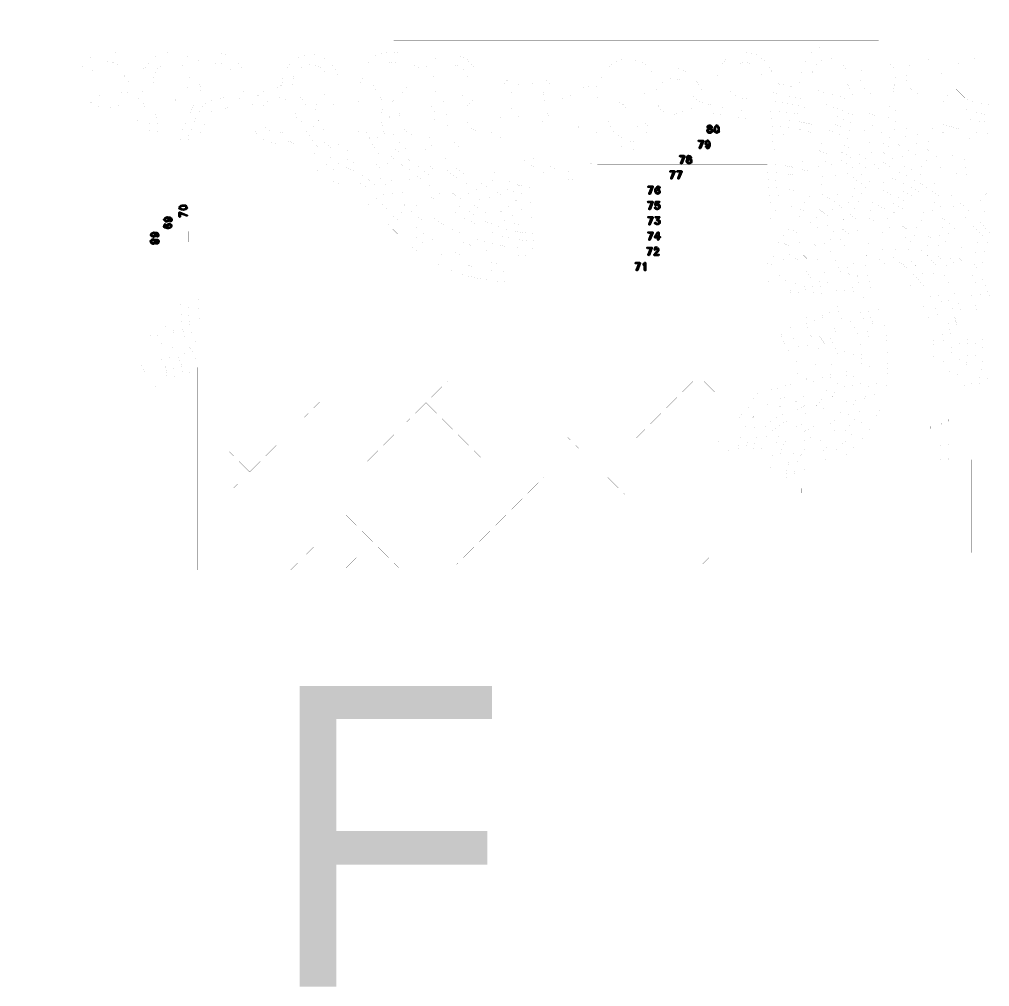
# Model space of a CAD drawing. Extents: x 726 to 4465, y 139 to 737.
# Drawn here: x 4231.6 to 4328.3, y 437.9 to 534.4 of the extents above; entities that cross this region are included whole.
import ezdxf

# ---------------------------------------------------------------- set-up
doc = ezdxf.new("R2010")
doc.units = 0
doc.layers.add('f_area', color=221, linetype='Continuous')
doc.layers.add('g_area', color=1, linetype='Continuous')
doc.layers.add('尺寸線', color=3, linetype='Continuous', lineweight=5)
doc.styles.get("Standard").update_dxf_attribs({"font": 'txt.shx'})

# ---------------------------------------------------------------- blocks, each defined once
blk = doc.blocks.new('PAD_R1')
at = {"layer": 'g_area', "const_width": 0.5}
blk.add_lwpolyline([(0.25, 0, 1), (-0.25, 0, 1)], format="xyb", close=True, dxfattribs=at)

msp = doc.modelspace()

# ---------------------------------------------------------------- linework, layer by layer
at = {"layer": 'f_area'}
for p, q in [((4299.662, 522.194), (4299.336, 522.194)), ((4297.787, 520.67), (4297.462, 520.67)), ((4296.818, 519.146), (4296.493, 519.146)), ((4297.518, 519.146), (4297.193, 519.146)), ((4294.635, 517.622), (4294.309, 517.622)), ((4294.629, 516.098), (4294.303, 516.098)), ((4294.624, 514.574), (4294.298, 514.574)), ((4294.98, 513.971), (4294.952, 514.037)), ((4294.624, 513.05), (4294.298, 513.05)), ((4295.234, 512.922), (4295.087, 512.683)), ((4294.54, 511.526), (4294.214, 511.526)), ((4293.369, 510.002), (4293.043, 510.002))]:
    msp.add_line(p, q, dxfattribs=at)
at = {"layer": 'f_area', "const_width": 0.001}
for points in [[(4231.58, 479.452), (4231.58, 534.361), (4328.325, 534.361), (4328.325, 479.452)], [(4252.136, 498.017), (4252.942, 497.21), (4254.002, 498.271), (4253.957, 498.316), (4252.136, 498.316)], [(4255.08, 498.271), (4256.14, 497.21), (4257.199, 498.269), (4257.152, 498.316), (4255.126, 498.316)], [(4258.276, 498.269), (4259.335, 497.21), (4260.395, 498.271), (4260.35, 498.316), (4258.323, 498.316)], [(4261.473, 498.271), (4262.533, 497.21), (4263.593, 498.271), (4263.548, 498.316), (4261.519, 498.316)], [(4264.671, 498.271), (4265.731, 497.21), (4266.79, 498.269), (4266.743, 498.316), (4264.717, 498.316)], [(4267.868, 498.269), (4268.926, 497.21), (4269.986, 498.271), (4269.941, 498.316), (4267.915, 498.316)], [(4271.064, 498.271), (4272.124, 497.21), (4273.184, 498.271), (4273.139, 498.316), (4271.11, 498.316)], [(4274.262, 498.271), (4275.321, 497.212), (4276.38, 498.271), (4276.334, 498.316), (4274.308, 498.316)], [(4277.457, 498.271), (4278.517, 497.21), (4279.578, 498.271), (4279.532, 498.316), (4277.503, 498.316)], [(4280.655, 498.271), (4281.715, 497.21), (4282.775, 498.271), (4282.73, 498.316), (4280.701, 498.316)], [(4283.853, 498.271), (4284.912, 497.212), (4285.971, 498.271), (4285.925, 498.316), (4283.899, 498.316)], [(4287.048, 498.271), (4288.108, 497.21), (4289.169, 498.271), (4289.123, 498.316), (4287.094, 498.316)], [(4290.246, 498.271), (4291.306, 497.21), (4292.366, 498.271), (4292.321, 498.316), (4290.292, 498.316)], [(4293.444, 498.271), (4294.503, 497.212), (4295.562, 498.271), (4295.516, 498.316), (4293.49, 498.316)], [(4296.639, 498.271), (4297.699, 497.21), (4298.76, 498.271), (4298.714, 498.316), (4296.685, 498.316)], [(4299.837, 498.271), (4300.897, 497.21), (4301.789, 498.102), (4301.575, 498.316), (4299.883, 498.316)], [(4253.481, 496.672), (4254.541, 495.612), (4255.601, 496.672), (4254.541, 497.732)], [(4256.679, 496.672), (4257.738, 495.613), (4258.797, 496.672), (4257.738, 497.73)], [(4259.874, 496.672), (4260.934, 495.612), (4261.994, 496.672), (4260.934, 497.732)], [(4263.072, 496.672), (4264.132, 495.612), (4265.192, 496.672), (4264.132, 497.732)], [(4266.27, 496.672), (4267.329, 495.613), (4268.388, 496.672), (4267.329, 497.73)], [(4269.465, 496.672), (4270.525, 495.612), (4271.585, 496.672), (4270.525, 497.732)], [(4272.663, 496.672), (4273.722, 495.613), (4274.782, 496.673), (4273.723, 497.732)], [(4275.86, 496.673), (4276.92, 495.613), (4277.979, 496.672), (4276.918, 497.732)], [(4279.056, 496.672), (4280.116, 495.612), (4281.176, 496.672), (4280.116, 497.732)], [(4282.254, 496.672), (4283.313, 495.613), (4284.373, 496.673), (4283.314, 497.732)], [(4285.451, 496.673), (4286.511, 495.613), (4287.57, 496.672), (4286.51, 497.732)], [(4288.647, 496.672), (4289.707, 495.612), (4290.768, 496.672), (4289.707, 497.732)], [(4291.845, 496.672), (4292.904, 495.613), (4293.964, 496.673), (4292.905, 497.732)], [(4295.042, 496.673), (4296.102, 495.613), (4297.161, 496.672), (4296.101, 497.732)], [(4298.238, 496.672), (4299.298, 495.612), (4300.359, 496.672), (4299.298, 497.732)], [(4301.436, 496.672), (4302.495, 495.613), (4303.387, 496.504), (4302.328, 497.563)], [(4252.136, 494.822), (4252.943, 494.014), (4254.002, 495.073), (4252.942, 496.133), (4252.136, 495.326)], [(4255.08, 495.073), (4256.139, 494.014), (4257.199, 495.074), (4256.14, 496.133)], [(4258.276, 495.074), (4259.337, 494.014), (4260.395, 495.073), (4259.335, 496.133)], [(4261.473, 495.073), (4262.533, 494.013), (4263.593, 495.073), (4262.533, 496.133)], [(4264.671, 495.073), (4265.73, 494.014), (4266.79, 495.074), (4265.731, 496.133)], [(4267.867, 495.074), (4268.928, 494.014), (4269.986, 495.073), (4268.926, 496.133)], [(4271.064, 495.073), (4272.123, 494.014), (4273.183, 495.074), (4272.124, 496.133)], [(4274.261, 495.074), (4275.321, 494.014), (4276.381, 495.074), (4275.321, 496.134)], [(4277.459, 495.074), (4278.519, 494.014), (4279.578, 495.073), (4278.517, 496.133)], [(4280.655, 495.073), (4281.714, 494.014), (4282.774, 495.074), (4281.715, 496.133)], [(4283.852, 495.074), (4284.912, 494.014), (4285.972, 495.074), (4284.912, 496.134)], [(4287.05, 495.074), (4288.11, 494.014), (4289.169, 495.073), (4288.108, 496.133)], [(4290.246, 495.073), (4291.305, 494.014), (4292.365, 495.074), (4291.306, 496.133)], [(4293.443, 495.074), (4294.503, 494.014), (4295.563, 495.074), (4294.503, 496.134)], [(4296.641, 495.074), (4297.701, 494.014), (4298.76, 495.073), (4297.699, 496.133)], [(4299.837, 495.073), (4300.896, 494.014), (4301.956, 495.074), (4300.897, 496.133)], [(4253.482, 493.475), (4254.541, 492.416), (4255.6, 493.475), (4254.541, 494.534)], [(4256.678, 493.475), (4257.738, 492.415), (4258.798, 493.475), (4257.738, 494.535)], [(4259.875, 493.475), (4260.936, 492.415), (4261.994, 493.474), (4260.934, 494.534)], [(4263.072, 493.474), (4264.131, 492.415), (4265.191, 493.475), (4264.132, 494.534)], [(4266.269, 493.475), (4267.329, 492.415), (4268.389, 493.475), (4267.329, 494.535)], [(4269.466, 493.475), (4270.525, 492.416), (4271.584, 493.475), (4270.525, 494.534)], [(4272.662, 493.475), (4273.722, 492.415), (4274.782, 493.475), (4273.722, 494.535)], [(4275.86, 493.475), (4276.92, 492.415), (4277.98, 493.475), (4276.92, 494.535)], [(4279.057, 493.475), (4280.116, 492.416), (4281.175, 493.475), (4280.116, 494.534)], [(4282.253, 493.475), (4283.313, 492.415), (4284.373, 493.475), (4283.313, 494.535)], [(4285.451, 493.475), (4286.511, 492.415), (4287.571, 493.475), (4286.511, 494.535)], [(4288.649, 493.475), (4289.707, 492.416), (4290.766, 493.475), (4289.707, 494.534)], [(4291.844, 493.475), (4292.904, 492.415), (4293.964, 493.475), (4292.904, 494.535)], [(4295.042, 493.475), (4296.102, 492.415), (4297.162, 493.475), (4296.102, 494.535)], [(4298.24, 493.475), (4299.298, 492.416), (4300.357, 493.475), (4299.298, 494.534)], [(4252.136, 491.624), (4252.942, 490.817), (4254.002, 491.877), (4252.943, 492.936), (4252.136, 492.129)], [(4255.08, 491.877), (4256.14, 490.817), (4257.199, 491.876), (4256.139, 492.936)], [(4258.276, 491.876), (4259.337, 490.816), (4260.397, 491.876), (4259.337, 492.936)], [(4261.474, 491.876), (4262.533, 490.817), (4263.592, 491.876), (4262.533, 492.935)], [(4264.67, 491.876), (4265.73, 490.816), (4266.79, 491.876), (4265.73, 492.936)], [(4267.868, 491.876), (4268.926, 490.817), (4269.987, 491.877), (4268.928, 492.936)], [(4271.064, 491.877), (4272.124, 490.817), (4273.183, 491.876), (4272.123, 492.936)], [(4274.261, 491.876), (4275.321, 490.816), (4276.381, 491.876), (4275.321, 492.936)], [(4277.459, 491.876), (4278.517, 490.817), (4279.578, 491.877), (4278.519, 492.936)], [(4280.655, 491.877), (4281.715, 490.817), (4282.774, 491.876), (4281.714, 492.936)], [(4283.852, 491.876), (4284.912, 490.816), (4285.972, 491.876), (4284.912, 492.936)], [(4287.05, 491.876), (4288.108, 490.817), (4289.169, 491.877), (4288.11, 492.936)], [(4290.246, 491.877), (4291.306, 490.817), (4292.365, 491.876), (4291.305, 492.936)], [(4293.443, 491.876), (4294.503, 490.816), (4295.563, 491.876), (4294.503, 492.936)], [(4296.641, 491.876), (4297.699, 490.817), (4298.76, 491.877), (4297.701, 492.936)], [(4253.481, 490.278), (4254.541, 489.218), (4255.601, 490.278), (4254.541, 491.339)], [(4256.679, 490.278), (4257.739, 489.218), (4258.798, 490.277), (4257.738, 491.337)], [(4259.875, 490.277), (4260.934, 489.218), (4261.994, 490.278), (4260.936, 491.337)], [(4263.072, 490.278), (4264.132, 489.218), (4265.191, 490.277), (4264.131, 491.337)], [(4266.269, 490.277), (4267.327, 489.218), (4268.388, 490.278), (4267.329, 491.337)], [(4269.465, 490.278), (4270.525, 489.218), (4271.585, 490.278), (4270.525, 491.339)], [(4272.663, 490.278), (4273.723, 489.218), (4274.782, 490.277), (4273.722, 491.337)], [(4275.86, 490.277), (4276.918, 489.218), (4277.979, 490.278), (4276.92, 491.337)], [(4279.056, 490.278), (4280.116, 489.218), (4281.176, 490.278), (4280.116, 491.339)], [(4282.254, 490.278), (4283.314, 489.218), (4284.373, 490.277), (4283.313, 491.337)], [(4285.451, 490.277), (4286.51, 489.218), (4287.57, 490.278), (4286.511, 491.337)], [(4288.647, 490.278), (4289.707, 489.218), (4290.767, 490.278), (4289.707, 491.339)], [(4291.845, 490.278), (4292.905, 489.218), (4293.964, 490.277), (4292.904, 491.337)], [(4295.042, 490.277), (4296.101, 489.218), (4297.161, 490.278), (4296.102, 491.337)], [(4298.238, 490.278), (4299.298, 489.218), (4300.359, 490.278), (4299.298, 491.339)], [(4252.136, 488.426), (4252.942, 487.619), (4254.002, 488.68), (4252.942, 489.74), (4252.136, 488.933)], [(4255.08, 488.68), (4256.14, 487.619), (4257.2, 488.68), (4256.14, 489.74)], [(4258.278, 488.68), (4259.337, 487.621), (4260.395, 488.68), (4259.337, 489.738)], [(4261.473, 488.68), (4262.533, 487.619), (4263.593, 488.68), (4262.533, 489.74)], [(4264.671, 488.68), (4265.73, 487.621), (4266.789, 488.68), (4265.73, 489.738)], [(4267.866, 488.68), (4268.926, 487.619), (4269.987, 488.68), (4268.926, 489.74)], [(4271.064, 488.68), (4272.124, 487.619), (4273.184, 488.68), (4272.124, 489.74)], [(4274.262, 488.68), (4275.321, 487.621), (4276.38, 488.68), (4275.321, 489.738)], [(4277.457, 488.68), (4278.517, 487.619), (4279.578, 488.68), (4278.517, 489.74)], [(4280.655, 488.68), (4281.715, 487.619), (4282.775, 488.68), (4281.715, 489.74)], [(4283.853, 488.68), (4284.912, 487.621), (4285.971, 488.68), (4284.912, 489.738)], [(4287.048, 488.68), (4288.108, 487.619), (4289.169, 488.68), (4288.108, 489.74)], [(4290.246, 488.68), (4291.306, 487.619), (4292.366, 488.68), (4291.306, 489.74)], [(4293.444, 488.68), (4294.503, 487.621), (4295.562, 488.68), (4294.503, 489.738)], [(4296.639, 488.68), (4297.699, 487.619), (4298.76, 488.68), (4297.699, 489.74)], [(4299.837, 488.68), (4300.897, 487.619), (4301.234, 487.956), (4301.234, 489.403), (4300.897, 489.74)], [(4253.481, 487.081), (4254.541, 486.02), (4255.601, 487.081), (4254.541, 488.141)], [(4256.679, 487.081), (4257.738, 486.022), (4258.798, 487.082), (4257.739, 488.141)], [(4259.875, 487.082), (4260.936, 486.022), (4261.994, 487.081), (4260.934, 488.141)], [(4263.072, 487.081), (4264.131, 486.022), (4265.191, 487.082), (4264.132, 488.141)], [(4266.269, 487.082), (4267.329, 486.022), (4268.388, 487.081), (4267.327, 488.141)], [(4269.465, 487.081), (4270.525, 486.02), (4271.585, 487.081), (4270.525, 488.141)], [(4272.663, 487.081), (4273.722, 486.022), (4274.782, 487.082), (4273.723, 488.141)], [(4275.86, 487.082), (4276.92, 486.022), (4277.979, 487.081), (4276.918, 488.141)], [(4279.056, 487.081), (4280.116, 486.02), (4281.176, 487.081), (4280.116, 488.141)], [(4282.254, 487.081), (4283.313, 486.022), (4284.373, 487.082), (4283.314, 488.141)], [(4285.451, 487.082), (4286.511, 486.022), (4287.57, 487.081), (4286.51, 488.141)], [(4288.647, 487.081), (4289.707, 486.02), (4290.768, 487.081), (4289.707, 488.141)], [(4291.845, 487.081), (4292.904, 486.022), (4293.964, 487.082), (4292.905, 488.141)], [(4295.042, 487.082), (4296.102, 486.022), (4297.161, 487.081), (4296.101, 488.141)], [(4298.238, 487.081), (4299.298, 486.02), (4300.359, 487.081), (4299.298, 488.141)], [(4252.136, 485.231), (4252.943, 484.423), (4254.002, 485.482), (4252.942, 486.542), (4252.136, 485.735)], [(4255.08, 485.482), (4256.139, 484.423), (4257.199, 485.483), (4256.14, 486.542)], [(4258.276, 485.483), (4259.337, 484.423), (4260.397, 485.483), (4259.337, 486.543)], [(4261.474, 485.483), (4262.533, 484.424), (4263.592, 485.483), (4262.533, 486.542)], [(4264.67, 485.483), (4265.73, 484.423), (4266.79, 485.483), (4265.73, 486.543)], [(4267.868, 485.483), (4268.928, 484.423), (4269.986, 485.482), (4268.926, 486.542)], [(4271.064, 485.482), (4272.123, 484.423), (4273.183, 485.483), (4272.124, 486.542)], [(4274.261, 485.483), (4275.321, 484.423), (4276.381, 485.483), (4275.321, 486.543)], [(4277.459, 485.483), (4278.519, 484.423), (4279.578, 485.482), (4278.517, 486.542)], [(4280.655, 485.482), (4281.714, 484.423), (4282.774, 485.483), (4281.715, 486.542)], [(4283.852, 485.483), (4284.912, 484.423), (4285.972, 485.483), (4284.912, 486.543)], [(4287.05, 485.483), (4288.11, 484.423), (4289.169, 485.482), (4288.108, 486.542)], [(4290.246, 485.482), (4291.305, 484.423), (4292.365, 485.483), (4291.306, 486.542)], [(4293.443, 485.483), (4294.503, 484.423), (4295.563, 485.483), (4294.503, 486.543)], [(4296.641, 485.483), (4297.701, 484.423), (4298.76, 485.482), (4297.699, 486.542)], [(4299.837, 485.482), (4300.896, 484.423), (4301.234, 484.761), (4301.234, 486.205), (4300.897, 486.542)], [(4253.482, 483.884), (4254.541, 482.825), (4255.6, 483.884), (4254.541, 484.943)], [(4256.678, 483.884), (4257.738, 482.824), (4258.798, 483.884), (4257.738, 484.944)], [(4259.875, 483.884), (4260.934, 482.825), (4261.994, 483.885), (4260.936, 484.944)], [(4263.072, 483.885), (4264.132, 482.825), (4265.191, 483.884), (4264.131, 484.944)], [(4266.269, 483.884), (4267.329, 482.824), (4268.389, 483.884), (4267.329, 484.944)], [(4269.466, 483.884), (4270.525, 482.825), (4271.584, 483.884), (4270.525, 484.943)], [(4272.662, 483.884), (4273.722, 482.824), (4274.782, 483.884), (4273.722, 484.944)], [(4275.86, 483.884), (4276.92, 482.824), (4277.98, 483.884), (4276.92, 484.944)], [(4279.057, 483.884), (4280.116, 482.825), (4281.175, 483.884), (4280.116, 484.943)], [(4282.253, 483.884), (4283.313, 482.824), (4284.373, 483.884), (4283.313, 484.944)], [(4285.451, 483.884), (4286.511, 482.824), (4287.571, 483.884), (4286.511, 484.944)], [(4288.649, 483.884), (4289.707, 482.825), (4290.766, 483.884), (4289.707, 484.943)], [(4291.844, 483.884), (4292.904, 482.824), (4293.964, 483.884), (4292.904, 484.944)], [(4295.042, 483.884), (4296.102, 482.824), (4297.162, 483.884), (4296.102, 484.944)], [(4298.24, 483.884), (4299.298, 482.825), (4300.357, 483.884), (4299.298, 484.943)], [(4252.136, 482.033), (4252.942, 481.226), (4254.002, 482.286), (4252.943, 483.345), (4252.136, 482.537)], [(4255.08, 482.286), (4256.14, 481.226), (4257.199, 482.285), (4256.139, 483.345)], [(4258.276, 482.285), (4259.335, 481.226), (4260.395, 482.286), (4259.337, 483.345)], [(4261.473, 482.286), (4262.533, 481.226), (4263.593, 482.286), (4262.533, 483.346)], [(4264.671, 482.286), (4265.731, 481.226), (4266.79, 482.285), (4265.73, 483.345)], [(4267.868, 482.285), (4268.926, 481.226), (4269.986, 482.286), (4268.928, 483.345)], [(4271.064, 482.286), (4272.124, 481.226), (4273.183, 482.285), (4272.123, 483.345)], [(4274.261, 482.285), (4275.321, 481.225), (4276.381, 482.285), (4275.321, 483.345)], [(4277.459, 482.285), (4278.517, 481.226), (4279.578, 482.286), (4278.519, 483.345)], [(4280.655, 482.286), (4281.715, 481.226), (4282.774, 482.285), (4281.714, 483.345)], [(4283.852, 482.285), (4284.912, 481.225), (4285.972, 482.285), (4284.912, 483.345)], [(4287.05, 482.285), (4288.108, 481.226), (4289.169, 482.286), (4288.11, 483.345)], [(4290.246, 482.286), (4291.306, 481.226), (4292.365, 482.285), (4291.305, 483.345)], [(4293.443, 482.285), (4294.503, 481.225), (4295.563, 482.285), (4294.503, 483.345)], [(4296.641, 482.285), (4297.699, 481.226), (4298.76, 482.286), (4297.701, 483.345)], [(4299.837, 482.286), (4300.897, 481.226), (4301.234, 481.563), (4301.234, 483.007), (4300.896, 483.345)], [(4253.481, 480.687), (4254.541, 479.627), (4255.601, 480.687), (4254.541, 481.748)], [(4256.679, 480.687), (4257.738, 479.629), (4258.797, 480.687), (4257.738, 481.746)], [(4259.874, 480.687), (4260.934, 479.627), (4261.994, 480.687), (4260.934, 481.748)], [(4263.072, 480.687), (4264.132, 479.627), (4265.192, 480.687), (4264.132, 481.748)], [(4266.27, 480.687), (4267.329, 479.629), (4268.388, 480.687), (4267.329, 481.746)], [(4269.465, 480.687), (4270.525, 479.627), (4271.585, 480.687), (4270.525, 481.748)], [(4272.663, 480.687), (4273.723, 479.627), (4274.782, 480.686), (4273.722, 481.746)], [(4275.86, 480.686), (4276.918, 479.627), (4277.979, 480.687), (4276.92, 481.746)], [(4279.056, 480.687), (4280.116, 479.627), (4281.176, 480.687), (4280.116, 481.748)], [(4282.254, 480.687), (4283.314, 479.627), (4284.373, 480.686), (4283.313, 481.746)], [(4285.451, 480.686), (4286.51, 479.627), (4287.57, 480.687), (4286.511, 481.746)], [(4288.647, 480.687), (4289.707, 479.627), (4290.768, 480.687), (4289.707, 481.748)], [(4291.845, 480.687), (4292.905, 479.627), (4293.964, 480.686), (4292.904, 481.746)], [(4295.042, 480.686), (4296.101, 479.627), (4297.161, 480.687), (4296.102, 481.746)], [(4298.238, 480.687), (4299.298, 479.627), (4300.359, 480.687), (4299.298, 481.748)]]:
    msp.add_lwpolyline(points, close=True, dxfattribs=at)
for points in [[(4231.58, 528.606), (4231.58, 532.289), (4328.325, 532.291), (4328.325, 531.529), (4311.397, 531.529, 0.310554), (4310.51, 530.92, -0.096823), (4310.307, 530.587, 0.186351), (4309.57, 528.71, -0.468264), (4308.366, 527.717), (4307.515, 527.877, -0.080858), (4307.144, 528.009, -0.199207), (4306.687, 528.671, 0.955527), (4301.122, 528.123, -0.490283), (4299.901, 527.076, -0.178828), (4299.458, 527.504, 0.494418), (4295.283, 529.048, -0.403672), (4294.592, 529.19, 0.67431), (4289.527, 528.072, -0.405457), (4288.956, 527.656, 0.241117), (4286.545, 526.813, -0.563879), (4284.848, 527.188, 0.658776), (4279.718, 527.59, -0.405721), (4279.047, 527.366, 0.109928), (4277.863, 527.646, -0.404006), (4277.363, 528.144, 0.690453), (4272.428, 529.891, -0.487851), (4270.828, 529.957, 0.70351), (4265.76, 528.509, -0.427521), (4264.635, 527.564, 0.023438), (4264.373, 527.582, -0.367966), (4263.385, 528.453, 0.923264), (4257.815, 528.1, -0.402563), (4257.317, 527.602, 1.17338), (4258.308, 522.164, -0.371572), (4258.928, 521.923, 0.111783), (4260.68, 519.876, -0.03314), (4260.977, 519.617, 0.102625), (4263.881, 517.775, -0.12243), (4266.131, 516.226), (4266.901, 515.355, 0.030825), (4268.745, 513.508), (4268.757, 513.498), (4269.547, 512.71, 0.198928), (4280.431, 508.199), (4306.098, 508.199, -0.414215), (4307.472, 506.825), (4307.472, 503.836, 0.19887), (4308.783, 500.676, -0.232105), (4309.222, 499.388), (4309.194, 499.177, -0.2214), (4308.392, 497.912)], [(4304.495, 496.832), (4304.633, 496.694, -0.467662), (4304.566, 495.914), (4304.151, 495.527, 0.209992), (4302.25, 491.204), (4302.25, 479.452), (4301.234, 479.452), (4301.234, 479.812), (4300.897, 480.149), (4300.2, 479.452), (4298.396, 479.452), (4297.699, 480.149), (4297.002, 479.452), (4295.199, 479.452), (4294.503, 480.147), (4293.807, 479.452), (4292.003, 479.452), (4291.306, 480.149), (4290.609, 479.452), (4288.805, 479.452), (4288.108, 480.149), (4287.411, 479.452), (4285.608, 479.452), (4284.912, 480.147), (4284.216, 479.452), (4282.412, 479.452), (4281.715, 480.149), (4281.018, 479.452), (4279.214, 479.452), (4278.517, 480.149), (4277.82, 479.452), (4276.017, 479.452), (4275.321, 480.147), (4274.625, 479.452), (4272.821, 479.452), (4272.124, 480.149), (4271.427, 479.452), (4269.623, 479.452), (4268.926, 480.149), (4268.229, 479.452), (4266.428, 479.452), (4265.731, 480.149), (4265.034, 479.452), (4263.23, 479.452), (4262.533, 480.149), (4261.836, 479.452), (4260.032, 479.452), (4259.335, 480.149), (4258.638, 479.452), (4256.837, 479.452), (4256.14, 480.149), (4255.443, 479.452), (4253.639, 479.452), (4252.942, 480.149), (4252.245, 479.452), (4251.12, 479.452), (4251.12, 499.627), (4251.122, 499.627), (4251.122, 499.642, 0.112913), (4250.734, 501.336, -0.017348), (4250.668, 501.489, 0.048912), (4250.088, 502.606, -0.133831), (4249.509, 504.435), (4249.418, 507.026), (4249.418, 522.197, -0.076439), (4249.471, 522.525, -0.05785), (4250.562, 524.955, -0.18579), (4251.413, 525.397, 1.43194), (4249.446, 530.269, -0.402877), (4248.742, 530.29, 0.479349), (4244.401, 529.858, -0.543567), (4242.697, 529.866, 0.662695), (4237.615, 528.989, -0.346713), (4237.129, 528.606), (4231.58, 528.606)], [(4312.369, 526.917, -2.624853), (4314.136, 528.491)], [(4316.718, 526.917, -2.480316), (4318.891, 528.085)], [(4321.775, 526.861, -2.589815), (4323.551, 528.466)], [(4324.543, 529.111), (4324.976, 529.544, -0.147121), (4325.701, 530.268), (4325.841, 530.409), (4326.045, 530.409, -0.142863), (4327.04, 530.409), (4328.325, 530.409), (4328.325, 525.897)], [(4240.34, 526.576, -2.073092), (4242.072, 528.754)], [(4245.524, 527.038, -2.949802), (4247.676, 526.809)], [(4249.592, 527.79, -2.772504), (4251.4, 526.418)], [(4259.546, 526.633, -2.780047), (4261.81, 526.737)], [(4267.283, 527.081, -2.845261), (4269.491, 526.812)], [(4273.525, 526.639, -2.938142), (4275.694, 526.71)], [(4291.517, 526.002, -2.894218), (4293.661, 526.477)], [(4303.916, 526.493, -2.160344), (4305.671, 528.56)], [(4242.072, 528.754, 0.230665), (4243.127, 527.649, -0.232795), (4245.235, 524.662, -0.038949), (4245.351, 523.17), (4245.351, 503.189, 0.130347), (4245.617, 502.185, -0.02342), (4245.738, 501.955, 0.049015), (4246.157, 501.235, -0.03483), (4246.357, 500.917, 0.01417), (4246.578, 500.529, -0.082288), (4246.924, 499.686, -0.0558), (4247.053, 498.537), (4247.053, 479.452), (4246.291, 479.452), (4246.291, 498.537, 0.055781), (4246.181, 499.517, 0.082739), (4245.928, 500.132, -0.01424), (4245.683, 500.56, 0.035057), (4245.539, 500.79, -0.048974), (4245.046, 501.637, 0.023735), (4244.956, 501.807, -0.130446), (4244.589, 503.189), (4244.589, 523.17, 0.03896), (4244.482, 524.544, 0.230874), (4242.783, 526.968, 0.222379), (4241.309, 526.864, -0.145185), (4240.34, 526.576)], [(4296.781, 524.905, -1.997194), (4298.487, 527.185)], [(4305.671, 528.56, 0.2249), (4306.677, 527.101, 0.077976), (4307.335, 526.873), (4309.823, 526.405, -0.123498), (4318.6, 522.36, 0.057986), (4321.289, 520.667, -0.023044), (4322.715, 519.904, 0.035892), (4323.284, 519.615, -0.023885), (4323.317, 519.599, -0.014091), (4323.337, 519.592, 0.024027), (4323.741, 519.452, -0.05939), (4324.35, 519.192, 0.080114), (4324.958, 518.964, 0.049168), (4326.043, 518.857), (4328.325, 518.857), (4328.325, 518.095), (4326.043, 518.095, -0.049797), (4324.794, 518.22, -0.079075), (4323.971, 518.532, 0.059822), (4323.523, 518.721, -0.023904), (4323.053, 518.885, -0.028099), (4323.014, 518.903, -0.01798), (4322.989, 518.912, -0.035912), (4322.322, 519.251, 0.023027), (4320.958, 519.98, -0.058001), (4318.12, 521.768, 0.070003), (4313.53, 524.503, 0.052718), (4309.683, 525.656), (4307.2, 526.123, -0.081673), (4306.28, 526.45, 0.212496), (4304.608, 526.632, -0.10019), (4303.916, 526.493)], [(4314.136, 528.491, 0.202567), (4314.818, 526.665), (4315.211, 526.273), (4317.2, 525.422, -0.06993), (4317.291, 525.368), (4318.084, 524.733, 0.032462), (4318.661, 524.328), (4323.131, 521.619, -0.06179), (4323.204, 521.561), (4323.464, 521.301, 0.050902), (4323.526, 521.251), (4323.837, 521.044, 0.051016), (4323.906, 521.008, 0.040343), (4324.356, 520.87, -0.102671), (4325.062, 520.549, 0.106673), (4325.26, 520.46, 0.049505), (4326.052, 520.381), (4328.325, 520.381), (4328.325, 519.619), (4326.052, 519.619, -0.049863), (4325.103, 519.714, -0.107413), (4324.609, 519.936, 0.101696), (4324.189, 520.126, -0.040587), (4323.618, 520.303, -0.050071), (4323.416, 520.409), (4322.926, 520.762), (4322.696, 520.991), (4318.265, 523.677, -0.032478), (4317.606, 524.139), (4316.855, 524.74), (4314.843, 525.601, -0.09661), (4314.723, 525.683), (4314.268, 526.138, 0.214118), (4312.369, 526.917)], [(4323.551, 528.466, 0.199034), (4324.306, 526.647), (4325.265, 525.688, 0.121263), (4328.325, 524.878), (4328.325, 524.116)], [(4328.325, 525.897, -0.114212), (4325.877, 526.518), (4324.979, 527.416, -0.21657), (4324.574, 528.639, 0.021362), (4324.564, 528.878), (4324.543, 529.111)], [(4247.637, 507.028), (4247.637, 522.195, -0.076955), (4247.772, 523.064, -0.069908), (4249.374, 526.411, 0.151828), (4249.592, 527.79)], [(4282.197, 524.511, -2.584174), (4283.967, 526.123)], [(4318.891, 528.085, 0.198356), (4319.062, 526.094, 0.066681), (4319.742, 525.797, -0.055512), (4319.981, 525.699), (4321.145, 525.045, 0.116329), (4328.325, 522.995), (4328.325, 522.232)], [(4247.676, 526.809, 0.234129), (4246.875, 525.533), (4246.875, 503.734, 0.160179), (4247.408, 502.113, -0.03626), (4247.678, 501.686, 0.02141), (4247.954, 501.216, -0.048242), (4248.301, 500.549, -0.096146), (4248.577, 499.124), (4248.577, 479.452), (4247.815, 479.452), (4247.815, 499.124, 0.146944), (4247.312, 500.805, -0.021358), (4247.004, 501.329, 0.036223), (4246.793, 501.663, -0.159992), (4246.113, 503.734), (4246.113, 525.907, 0.194679), (4245.524, 527.038)], [(4251.4, 526.418, 0.209623), (4249.726, 525.543, 0.059402), (4248.498, 522.832, 0.076669), (4248.399, 522.195), (4248.414, 506.286), (4248.491, 504.393, 0.13396), (4249.232, 502.051, -0.048745), (4249.719, 501.114, 0.017619), (4249.815, 500.893, -0.112661), (4250.101, 499.645), (4250.101, 479.452), (4249.339, 479.452), (4249.339, 499.644, 0.112972), (4249.128, 500.564, -0.01758), (4249.01, 500.833, 0.048663), (4248.592, 501.638, -0.133976), (4247.729, 504.363), (4247.637, 507.028)], [(4257.376, 523.025, -2.308474), (4259.151, 524.918)], [(4261.81, 526.737, 0.215029), (4261.087, 525.079, 0.085923), (4261.545, 524.006, -0.024786), (4261.842, 523.487, 0.114642), (4262.661, 522.523, -0.032556), (4263.282, 521.991, 0.119048), (4265.368, 520.761, -0.137808), (4268.063, 519.033), (4269.379, 517.544, 0.214933), (4282.773, 511.507), (4306.098, 511.507, -0.414214), (4310.779, 506.825), (4310.779, 504.971, 0.159761), (4311.604, 502.456, -0.204454), (4312.473, 498.747, -0.30821), (4308.669, 494.474, 0.124101), (4306.809, 493.477), (4306.304, 493.01, 0.198912), (4305.557, 491.207), (4305.557, 479.452), (4304.795, 479.452), (4304.795, 491.207, -0.21078), (4305.872, 493.655), (4306.295, 494.04, -0.124278), (4308.488, 495.215, 0.321525), (4311.746, 499.058, 0.193147), (4310.988, 502.008, -0.159583), (4310.017, 504.971), (4310.017, 506.825, 0.414214), (4306.098, 510.745), (4282.773, 510.745, -0.214933), (4268.808, 517.039), (4267.493, 518.528, 0.139387), (4265.143, 520.033, -0.119005), (4262.75, 521.446, 0.032616), (4262.203, 521.914, -0.114609), (4261.162, 523.142, 0.024764), (4260.903, 523.595, -0.125072), (4260.245, 525.548, 0.150025), (4259.546, 526.633)], [(4264.328, 523.005, -2.325017), (4266.103, 524.879)], [(4269.491, 526.812, 0.221469), (4268.518, 525.33, -0.013634), (4268.482, 525.014, -0.023541), (4268.475, 524.979, -0.021146), (4268.473, 524.947, 0.25696), (4269.754, 521.802, 0.017541), (4271.591, 520.417, -0.027144), (4273.244, 519.127, 0.063834), (4277.167, 516.5, -0.027015), (4278.082, 515.98, 0.143742), (4282.938, 514.555), (4306.098, 514.555, -0.369963), (4313.744, 508.005, -0.049559), (4313.827, 507.174), (4313.827, 506.714, 0.143348), (4314.605, 504.059, -0.131944), (4315.498, 501.246, 0.016723), (4315.555, 500.508, -0.060406), (4315.536, 498.606, 0.01636), (4315.495, 498.172, -0.076385), (4315.283, 497.215, 0.01671), (4315.212, 497.015, -0.019706), (4314.999, 496.41, -0.018526), (4314.988, 496.385, -0.018719), (4314.978, 496.358, -0.005129), (4314.921, 496.228, -0.194619), (4310.606, 491.914, 0.12578), (4309.778, 491.288, 0.169029), (4308.79, 488.45), (4308.79, 479.452), (4308.028, 479.452), (4308.028, 488.45, -0.169221), (4309.183, 491.764, -0.12563), (4310.311, 492.617, 0.221703), (4314.486, 497.246, -0.016727), (4314.575, 497.494, 0.076172), (4314.735, 498.223, -0.016364), (4314.781, 498.707, 0.060403), (4314.797, 500.426, -0.016735), (4314.737, 501.215, 0.134963), (4313.931, 503.7, -0.002676), (4313.899, 503.755, -0.137709), (4313.065, 506.713), (4313.065, 507.173, 0.049614), (4312.997, 507.855, 0.371358), (4306.098, 513.793), (4282.938, 513.793, -0.143808), (4277.668, 515.34, 0.027016), (4276.825, 515.819, -0.063829), (4272.741, 518.555, 0.027169), (4271.152, 519.795, -0.017534), (4269.273, 521.212, -0.262199), (4267.727, 525.121, 0.035033), (4267.777, 525.828, -0.019513), (4267.778, 525.858, 0.161229), (4267.283, 527.081)], [(4270.604, 522.966, -2.752444), (4272.767, 523.697)], [(4275.694, 526.71, 0.240179), (4274.983, 525.049, -0.035056), (4274.979, 524.996, 0.234553), (4275.938, 522.152), (4278.75, 519.34, 0.198854), (4282.946, 517.603), (4306.12, 517.603, -0.207184), (4313.955, 514.211, 0.133016), (4316.1, 512.888, -0.085985), (4318.651, 511.624), (4319.808, 510.777, -0.188982), (4324.311, 503.652), (4324.384, 503.28, -0.095206), (4324.412, 499.611, 0.042855), (4324.266, 498.085, 0.011134), (4324.263, 497.966, -0.01711), (4324.262, 497.94, -0.01814), (4324.264, 497.913, 0.006166), (4324.269, 497.773, -0.013011), (4324.269, 497.753), (4324.269, 496.142, -0.007066), (4324.183, 490.03), (4324.183, 479.452), (4323.421, 479.452), (4323.421, 490.047, 0.007072), (4323.507, 496.142), (4323.505, 498.116, -0.042328), (4323.663, 499.752, 0.095145), (4323.637, 503.131), (4323.543, 503.605, 0.187723), (4319.318, 510.193), (4318.201, 511.009, 0.085984), (4315.883, 512.157, -0.133146), (4313.398, 513.691, 0.206271), (4306.12, 516.841), (4282.946, 516.841, -0.198854), (4278.211, 518.801), (4275.4, 521.613, -0.232869), (4274.221, 525.073, 0.226809), (4273.525, 526.639)], [(4277.83, 523.069, -2.726707), (4279.584, 524.555)], [(4288.572, 523.104, -2.597372), (4290.345, 524.703)], [(4293.661, 526.477, 0.223015), (4293.265, 524.916, 0.037413), (4293.685, 524.236, 0.240028), (4294.739, 523.699), (4306.149, 523.699, -0.100045), (4312.678, 522.377, -0.086427), (4317.548, 519.236, 0.093491), (4318.972, 518.346, -0.064832), (4322.26, 516.549), (4323.394, 515.721, -0.083842), (4327.648, 511.367, 0.017836), (4327.864, 511.074, -0.035665), (4328.221, 510.559, -0.002964), (4328.325, 510.385), (4328.325, 508.77)], [(4298.487, 527.185, 0.215529), (4299.617, 526.094, 0.026591), (4302.026, 525.55, -0.009925), (4302.961, 525.374, 0.051968), (4304.397, 525.223), (4306.152, 525.223, -0.100479), (4313.303, 523.77, -0.069011), (4317.642, 521.171, 0.058016), (4320.631, 519.29, -0.046074), (4323.163, 517.778), (4324.29, 516.958, -0.063054), (4327.914, 513.549, 0.022331), (4328.159, 513.276, -0.016379), (4328.325, 513.096), (4328.325, 511.812)], [(4328.325, 522.232, -0.116856), (4320.774, 524.379), (4319.611, 525.033, 0.053063), (4319.531, 525.065, -0.167182), (4317.635, 526.39, -0.030634), (4317.405, 526.656, 0.064416), (4316.778, 526.897, -0.041492), (4316.718, 526.917)], [(4328.325, 524.116, -0.123726), (4324.848, 525.047, -0.071091), (4324.763, 525.112), (4323.767, 526.108, 0.209026), (4321.848, 526.858, -0.042264), (4321.784, 526.861), (4321.775, 526.861)], [(4283.967, 526.123, 0.223046), (4284.572, 524.452), (4287.769, 521.255, 0.198896), (4289.23, 520.651), (4306.138, 520.651, -0.188692), (4315.481, 516.995, 0.093567), (4317.866, 515.506, -0.064876), (4320.463, 514.082), (4321.588, 513.26, -0.165085), (4326.977, 505.598, 0.022081), (4327.124, 505.169, -0.043805), (4327.415, 504.179, -0.028511), (4327.621, 502.717, -0.002845), (4327.633, 502.58, -0.029965), (4327.663, 502.123), (4327.614, 500.111, -0.041348), (4327.604, 500.048, 0.016998), (4327.455, 499.264, -0.016601), (4327.45, 499.239, 0.053468), (4327.315, 497.986, -0.025707), (4327.313, 497.947, 0.008224), (4327.316, 497.859, -0.016435), (4327.317, 497.835), (4327.317, 479.452), (4326.555, 479.452), (4326.553, 498.007, -0.052325), (4326.704, 499.392, -0.01621), (4326.855, 500.189, 0.015571), (4326.901, 501.641), (4326.861, 502.653, 0.028574), (4326.667, 504.032, 0.043731), (4326.414, 504.893, -0.022029), (4326.246, 505.384, 0.164672), (4321.139, 512.644), (4320.013, 513.467, 0.064917), (4317.588, 514.796, -0.093544), (4314.963, 516.436, 0.086878), (4311.171, 518.875, 0.099688), (4306.138, 519.889), (4289.23, 519.889, -0.198893), (4287.231, 520.716), (4284.034, 523.913, 0.223054), (4282.362, 524.514, -0.043595), (4282.296, 524.514, -0.014013), (4282.197, 524.511)], [(4328.325, 508.77, 0.024221), (4327.566, 510.169, 0.036043), (4327.268, 510.599, -0.017886), (4327.019, 510.937, 0.083761), (4322.946, 515.105), (4321.811, 515.933, 0.064877), (4318.693, 517.637, -0.093513), (4317.03, 518.678, 0.087315), (4312.328, 521.699, 0.099105), (4306.149, 522.937), (4294.739, 522.937, -0.240395), (4293.067, 523.79, -0.073519), (4292.241, 525.375, 0.128409), (4291.517, 526.002)], [(4328.325, 511.812, 0.010485), (4327.885, 512.427, 0.035012), (4327.614, 512.743, -0.022289), (4327.324, 513.067, 0.063008), (4323.842, 516.342), (4322.714, 517.163, 0.046115), (4320.3, 518.604, -0.058011), (4317.163, 520.579, 0.068974), (4313.005, 523.068, -0.026017), (4312.97, 523.086, -0.018449), (4312.943, 523.096, 0.099497), (4306.152, 524.461), (4304.396, 524.461, -0.052005), (4302.802, 524.629, 0.00993), (4301.896, 524.799, -0.029252), (4299.163, 525.432, 0.186745), (4297.802, 525.227, -0.154055), (4296.781, 524.905)], [(4259.151, 524.918, 0.071679), (4259.225, 524.565, -0.073779), (4259.857, 523.922, -0.05411), (4259.898, 523.851, 0.007034), (4259.956, 523.725, 0.03184), (4260.265, 523.176, -0.014701), (4260.399, 522.948), (4260.486, 522.784, 0.114416), (4261.753, 521.298, -0.032431), (4262.219, 520.895, 0.102575), (4264.51, 519.442, -0.122238), (4267.464, 517.408), (4268.238, 516.531, 0.031791), (4269.984, 514.791), (4270.808, 513.97, 0.198889), (4280.431, 509.983), (4306.098, 509.983, -0.414214), (4309.255, 506.825), (4309.255, 503.838, 0.199226), (4310.045, 501.933, -0.232299), (4310.99, 499.159, -0.355427), (4307.914, 495.881, 0.153065), (4306.4, 495.174), (4305.353, 494.214, 0.209501), (4304.033, 491.209), (4304.033, 479.452), (4303.271, 479.452), (4303.271, 491.27, -0.206276), (4304.837, 494.775), (4305.885, 495.736, -0.153202), (4307.814, 496.637, 0.338087), (4310.205, 499.043), (4310.234, 499.256, 0.232596), (4309.504, 501.397, -0.198868), (4308.493, 503.838), (4308.493, 506.825, 0.414214), (4306.098, 509.221), (4280.431, 509.221, -0.19889), (4270.269, 513.431), (4269.454, 514.243, -0.031328), (4267.667, 516.026), (4266.893, 516.903, 0.122354), (4264.239, 518.729, -0.102668), (4261.685, 520.351, 0.03248), (4261.293, 520.691, -0.114011), (4259.81, 522.434), (4259.328, 523.277, 0.225644), (4258.242, 523.25, -0.127845), (4257.376, 523.025)], [(4266.103, 524.879, 0.023922), (4266.128, 524.715), (4266.654, 524.234, -0.163954), (4267.009, 523.596, 0.181102), (4268.85, 520.573, 0.01662), (4270.669, 519.196, -0.025037), (4272.315, 517.913, 0.062605), (4276.486, 515.136, -0.027046), (4277.259, 514.697, 0.14372), (4282.938, 513.031), (4306.098, 513.031, -0.414214), (4312.303, 506.825), (4312.303, 505.853, 0.138257), (4313.131, 502.92, -0.180367), (4313.983, 498.545, -0.062281), (4313.574, 496.957, -0.005821), (4313.523, 496.842, -0.236089), (4309.038, 492.996, 0.068363), (4308.333, 492.711, 0.144932), (4307.952, 492.318, 0.119639), (4307.264, 489.483), (4307.264, 479.452), (4306.502, 479.452), (4306.502, 489.483, -0.119764), (4307.277, 492.671, -0.144906), (4307.958, 493.375, -0.06835), (4308.855, 493.735, 0.31799), (4313.259, 498.856, 0.171748), (4312.481, 502.523, -0.138194), (4311.541, 505.852), (4311.541, 506.825, 0.414214), (4306.098, 512.269), (4282.938, 512.269, -0.143733), (4276.847, 514.056, 0.027102), (4276.144, 514.455, -0.062594), (4271.815, 517.337, 0.025048), (4270.229, 518.574, -0.016616), (4268.37, 519.981, -0.017426), (4268.35, 519.998, -0.028808), (4268.315, 520.024, -0.157963), (4266.359, 523.025, 0.204554), (4265.001, 523.137, -0.097399), (4264.328, 523.005)], [(4279.584, 524.555, 0.21894), (4280.126, 523.091), (4281.823, 521.395, 0.198771), (4287.3, 519.127), (4306.132, 519.127, -0.099877), (4310.878, 518.169, -0.086801), (4314.446, 515.876, 0.093574), (4317.311, 514.087, -0.065577), (4319.569, 512.845), (4320.687, 512.027, -0.187184), (4325.786, 504.058), (4325.999, 502.993, -0.05051), (4326.136, 501.618, -0.009309), (4326.12, 500.778, -0.037913), (4326.027, 499.966, 0.008027), (4325.954, 499.546, -0.015559), (4325.95, 499.523, 0.050463), (4325.79, 498.034, 0.019981), (4325.788, 497.943, 0.007759), (4325.793, 497.813, -0.013368), (4325.793, 497.793), (4325.793, 479.452), (4325.031, 479.452), (4325.029, 498.07, -0.049205), (4325.202, 499.671, -0.007994), (4325.279, 500.113, 0.037864), (4325.359, 500.809, 0.009558), (4325.374, 501.643, 0.049548), (4325.252, 502.841), (4325.039, 503.908, 0.187184), (4320.237, 511.412), (4319.104, 512.241, 0.065161), (4317.032, 513.377, -0.093578), (4313.928, 515.317, 0.187667), (4306.132, 518.365), (4287.299, 518.365, -0.198777), (4281.285, 520.856), (4279.587, 522.552, 0.235101), (4278.007, 523.077, -0.024877), (4277.83, 523.069)], [(4290.345, 524.703, 0.239928), (4291.003, 522.992, 0.198844), (4292.974, 522.175), (4306.145, 522.175, -0.188576), (4316.514, 518.116, 0.093535), (4318.418, 516.926, -0.064932), (4321.364, 515.314), (4322.492, 514.49, -0.085908), (4326.31, 510.543, 0.042059), (4326.534, 510.268, -0.054689), (4326.914, 509.771, -0.053072), (4328.325, 506.767), (4328.325, 503.362)], [(4272.767, 523.697, 0.19866), (4272.622, 521.876, 0.022931), (4272.888, 521.585), (4273.403, 521.07, 0.082536), (4277.948, 517.819, -0.031378), (4278.842, 517.306, 0.1465), (4282.942, 516.079), (4306.109, 516.079, -0.051704), (4308, 515.882, -0.301627), (4315.184, 508.59, 0.056435), (4316.152, 505.513, -0.117001), (4317.162, 500.084), (4317.017, 498.073, -0.076771), (4316.703, 496.657, 0.016433), (4316.667, 496.554, -0.021979), (4316.378, 495.756, -0.004502), (4316.318, 495.616, -0.005885), (4316.227, 495.409, -0.017911), (4316.215, 495.384, -0.020684), (4316.203, 495.355, -0.116829), (4313.457, 491.851, 0.028423), (4311.81, 490.384), (4310.526, 489.099, 0.151133), (4310.329, 488.722, 0.022698), (4310.314, 488.446), (4310.314, 479.452), (4309.552, 479.452), (4309.572, 488.81, -0.017569), (4309.575, 488.837, -0.155098), (4309.986, 489.636), (4311.272, 490.923, -0.028448), (4312.985, 492.449, 0.125096), (4315.621, 495.924, 0.004707), (4315.678, 496.057, 0.007828), (4315.71, 496.134, 0.019489), (4315.941, 496.787, -0.014126), (4315.987, 496.916, -0.019954), (4315.997, 496.945, 0.076388), (4316.256, 498.129, -0.016168), (4316.294, 498.508, 0.020406), (4316.357, 499.212), (4316.401, 500.122, 0.117027), (4315.455, 505.205, -0.05644), (4314.436, 508.446, 0.358592), (4306.109, 515.317), (4282.942, 515.317, -0.146555), (4278.422, 516.671, 0.031436), (4277.609, 517.136, -0.082485), (4272.864, 520.531), (4272.349, 521.047, -0.086353), (4271.351, 522.466, 0.09492), (4270.604, 522.966)], [(4328.325, 503.362, 0.107829), (4326.261, 509.378, 0.054408), (4325.983, 509.742, -0.042122), (4325.679, 510.116, 0.085684), (4322.043, 513.874), (4320.915, 514.699, 0.065006), (4318.138, 516.217, -0.093502), (4315.996, 517.557, 0.086822), (4311.765, 520.281, 0.099637), (4306.145, 521.413), (4292.974, 521.413, -0.207087), (4290.384, 522.533, 0.217427), (4288.815, 523.121, -0.034342), (4288.572, 523.104)], [(4327.389, 516.059, -0.391473), (4328.325, 517.071)], [(4328.325, 514.64, 0.011662), (4327.67, 515.357, -0.192989), (4327.389, 516.059)], [(4318.026, 502.766, 0.063809), (4317.083, 505.929, -0.056382), (4316.184, 508.784, 0.036012), (4315.801, 510.211, -0.66251), (4316.494, 510.838, -0.049032), (4317.599, 510.186), (4318.737, 509.353, -0.189776), (4322.562, 503.305), (4322.636, 502.931, -0.095221), (4322.661, 499.934, 0.041947), (4322.486, 498.144, 0.004741), (4322.484, 498.06, 0.003328), (4322.484, 497.918), (4322.463, 492.99), (4322.402, 492.99), (4322.402, 479.452), (4311.333, 479.452)], [(4311.333, 479.452), (4311.333, 488.466), (4312.529, 489.663, -0.028433), (4314.091, 491.052), (4314.091, 491.054, 0.124636), (4317.251, 495.21, 0.004332), (4317.317, 495.36), (4317.317, 495.362, 0.006991), (4317.365, 495.477, 0.019118), (4317.637, 496.246, -0.013868), (4317.65, 496.279, 0.014519), (4317.678, 496.355, 0.07467), (4318.033, 498.032, -0.01474), (4318.059, 498.273), (4318.178, 500.031, 0.052933), (4318.023, 502.766), (4318.026, 502.766)], [(4328.077, 497.985, -0.063577), (4328.245, 499.278, 0.021124), (4328.325, 499.645)]]:
    msp.add_lwpolyline(points, format="xyb", dxfattribs=at)
for points in [[(4231.58, 479.452), (4231.58, 527.333), (4237.731, 527.333, 0.473914), (4241.857, 526.001, -0.145207), (4242.265, 526.058), (4242.301, 526.03, -0.11903), (4243.545, 523.691, -0.021497), (4243.571, 523.166), (4243.571, 503.193), (4243.568, 503.193, 0.067816), (4243.708, 502.175), (4243.726, 502.106), (4243.726, 500.341, 0.196886), (4244.394, 498.746), (4244.958, 498.182, -0.047923), (4245.273, 497.577), (4245.273, 479.452)], [(4299.837, 491.877), (4300.897, 490.817), (4301.234, 491.154), (4301.234, 491.204, -0.028741), (4301.237, 491.262, -0.017328), (4301.236, 491.298, -0.043157), (4301.355, 492.478), (4300.896, 492.936)]]:
    msp.add_lwpolyline(points, format="xyb", close=True, dxfattribs=at)
at = {"layer": 'f_area'}
for points in [[(4300.173, 523.201, -0.274386), (4300.28, 523.476, -0.486265), (4300.262, 523.781)], [(4300.262, 523.781, -0.461958), (4300.644, 523.668, -0.324857), (4300.565, 523.476, -1.37095), (4300.177, 523.181)], [(4300.528, 523.695, 0.26381), (4300.317, 523.695), (4300.301, 523.657), (4300.301, 523.611)], [(4300.301, 523.611), (4300.319, 523.569), (4300.357, 523.547), (4300.423, 523.528), (4300.488, 523.547, 0.425096), (4300.528, 523.695)], [(4301.202, 523.694, 0.506904), (4300.999, 523.617), (4300.973, 523.463), (4300.973, 523.372)], [(4301.343, 523.192, -0.780604), (4300.902, 523.194), (4300.873, 523.368)], [(4300.973, 523.372), (4300.999, 523.218, 0.507164), (4301.202, 523.141)], [(4299.336, 522.194, -1), (4299.336, 522.294), (4299.735, 522.294, -0.539005), (4299.782, 522.225), (4299.497, 521.525, -1), (4299.404, 521.562), (4299.662, 522.194)], [(4300.35, 521.802, -0.061531), (4300.339, 521.796), (4300.254, 521.764, -0.313615), (4300.189, 521.764), (4300.104, 521.797, -0.125179), (4300.084, 521.811), (4300.027, 521.877, -0.110739), (4300.017, 521.896), (4299.988, 521.996, -0.072559), (4299.986, 522.011)], [(4300.019, 521.624, -1.4871), (4300.131, 521.616, 0.775542), (4300.35, 521.802)], [(4297.462, 520.67, -1), (4297.462, 520.77), (4297.861, 520.77, -0.539005), (4297.908, 520.701), (4297.622, 520.001, -1), (4297.53, 520.038), (4297.787, 520.67)], [(4298.112, 520.153, -0.274386), (4298.22, 520.428, -0.486265), (4298.201, 520.733)], [(4298.201, 520.733, -0.461958), (4298.583, 520.62, -0.324857), (4298.504, 520.428, -1.37095), (4298.116, 520.133)], [(4298.467, 520.647, 0.26381), (4298.256, 520.647), (4298.24, 520.609), (4298.24, 520.563)], [(4298.24, 520.563), (4298.258, 520.521), (4298.296, 520.499), (4298.362, 520.48), (4298.427, 520.499, 0.425096), (4298.467, 520.647)], [(4296.493, 519.146, -1), (4296.493, 519.246), (4296.892, 519.246, -0.539005), (4296.939, 519.177), (4296.653, 518.477, -1), (4296.561, 518.514), (4296.818, 519.146)], [(4297.193, 519.146, -1), (4297.193, 519.246), (4297.592, 519.246, -0.539005), (4297.639, 519.177), (4297.353, 518.477, -1), (4297.261, 518.514), (4297.518, 519.146)], [(4294.309, 517.622, -1), (4294.309, 517.722), (4294.708, 517.722, -0.539005), (4294.756, 517.653), (4294.47, 516.953, -1), (4294.377, 516.99), (4294.635, 517.622)], [(4294.988, 517.206, -0.389932), (4295.285, 517.718), (4295.37, 517.685, -0.205398), (4295.399, 517.657), (4295.427, 517.591)], [(4295.427, 517.591, -1.487413), (4295.315, 517.599, 0.77518), (4295.096, 517.413)], [(4295.457, 517.219, -0.780756), (4295.029, 517.039, -0.129322), (4295.017, 517.062), (4294.989, 517.194, -0.0579), (4294.988, 517.206)], [(4247.518, 515.562, -0.379123), (4247.968, 515.84, -0.482408), (4248.315, 515.544)], [(4294.303, 516.098, -1), (4294.303, 516.198), (4294.702, 516.198, -0.539005), (4294.749, 516.129), (4294.464, 515.429, -1), (4294.371, 515.466), (4294.629, 516.098)], [(4295.451, 515.728, -0.755728), (4294.986, 515.495), (4294.957, 515.561)], [(4295.329, 515.572, 0.819206), (4295.07, 515.815, -0.735142), (4294.982, 515.852), (4295.01, 516.152, -0.38852), (4295.061, 516.198), (4295.346, 516.198, -1), (4295.346, 516.098), (4295.106, 516.098), (4295.091, 515.947, -0.52381), (4295.451, 515.728)], [(4248.315, 515.544, -0.402568), (4247.555, 515.459), (4247.52, 515.551, -0.053711), (4247.518, 515.562)], [(4247.518, 514.69), (4247.518, 515.089, -0.539005), (4247.587, 515.137), (4248.287, 514.851, -1), (4248.249, 514.758), (4247.618, 515.016)], [(4247.618, 515.016), (4247.618, 514.69, -1), (4247.518, 514.69)], [(4294.957, 515.561, -1), (4295.049, 515.601, 0.637658), (4295.329, 515.572)], [(4245.994, 514.397, -0.379357), (4246.454, 514.646, -0.577025), (4246.758, 514.265, -0.205398), (4246.73, 514.237), (4246.664, 514.208)], [(4246.486, 514.539, -0.597434), (4246.291, 514.178, -0.358921), (4245.998, 514.379, -0.094518), (4245.994, 514.397)], [(4246.794, 513.726, -0.421647), (4246.031, 513.623), (4245.998, 513.708, -0.094518), (4245.994, 513.726)], [(4246.125, 513.943, -1.487413), (4246.117, 513.831, 0.77518), (4246.303, 513.612)], [(4246.664, 514.208, -1.4871), (4246.672, 514.32, 0.775542), (4246.486, 514.539)], [(4294.298, 514.574, -1), (4294.298, 514.674), (4294.697, 514.674, -0.539005), (4294.744, 514.605), (4294.459, 513.905, -1), (4294.366, 513.942), (4294.624, 514.574)], [(4294.952, 514.037, -1), (4295.044, 514.077, 0.637658), (4295.324, 514.048)], [(4295.278, 514.574), (4295.055, 514.574, -1), (4295.055, 514.674), (4295.369, 514.674, -0.595487), (4295.411, 514.596), (4295.289, 514.407, -1.20818), (4294.98, 513.971)], [(4295.324, 514.048, 0.372798), (4295.27, 514.307), (4295.198, 514.307, -0.595487), (4295.156, 514.384), (4295.278, 514.574)], [(4244.67, 512.87, -0.37921), (4245.13, 513.119, -0.575801), (4245.434, 512.737, -0.205398), (4245.406, 512.709), (4245.34, 512.681)], [(4245.162, 513.012, -0.597488), (4244.967, 512.65, -0.359207), (4244.674, 512.851, -0.094518), (4244.67, 512.87)], [(4245.34, 512.681, -1.487413), (4245.348, 512.793, 0.77518), (4245.162, 513.012)], [(4294.298, 513.05, -1), (4294.298, 513.15), (4294.697, 513.15, -0.539005), (4294.744, 513.081), (4294.459, 512.381, -1), (4294.366, 512.418), (4294.624, 513.05)], [(4244.67, 512.141, -0.871202), (4245.129, 512.34, -0.486265), (4245.434, 512.359)], [(4245.434, 512.359, -0.461958), (4245.32, 511.977, -0.324857), (4245.129, 512.056, -0.596179), (4244.674, 512.123, -0.094518), (4244.67, 512.141)], [(4245.348, 512.303, 0.425255), (4245.2, 512.264), (4245.181, 512.198)], [(4245.181, 512.198), (4245.2, 512.132, 0.425096), (4245.348, 512.093)], [(4294.214, 511.526, -1), (4294.214, 511.626), (4294.613, 511.626, -0.539005), (4294.66, 511.557), (4294.375, 510.857, -1), (4294.282, 510.894), (4294.54, 511.526)], [(4295.023, 510.926), (4295.314, 510.926, -1), (4295.314, 510.826), (4294.915, 510.826, -0.64983), (4294.876, 510.908)], [(4294.876, 510.908), (4295.159, 511.238, 0.341953), (4295.158, 511.526)], [(4295.158, 511.526, 0.570852), (4294.993, 511.409, -1), (4294.893, 511.409)], [(4295.197, 511.619, -0.421664), (4295.238, 511.176), (4295.023, 510.926)], [(4293.043, 510.002, -1), (4293.043, 510.102), (4293.442, 510.102, -0.539005), (4293.49, 510.033), (4293.204, 509.333, -1), (4293.111, 509.37), (4293.369, 510.002)], [(4293.854, 509.99), (4293.933, 510.084, -0.700289), (4294.022, 510.052), (4294.022, 509.352, -1), (4293.922, 509.352), (4293.922, 509.917)], [(4293.922, 509.917, -0.067269), (4293.911, 509.908), (4293.854, 509.875)]]:
    msp.add_lwpolyline(points, format="xyb", dxfattribs=at)
at = {"layer": 'f_area', "const_width": 0.001}
for points in [[(4328.325, 517.071), (4328.325, 514.64)], [(4328.325, 499.645), (4328.325, 479.452), (4328.079, 479.452), (4328.077, 497.985)], [(4308.392, 497.912), (4308.387, 497.918), (4304.495, 496.832)]]:
    msp.add_lwpolyline(points, dxfattribs=at)
at = {"layer": 'f_area'}
for points in [[(4247.618, 515.571), (4247.642, 515.511, 0.272415), (4248.195, 515.511, 0.311931), (4248.195, 515.67, 0.272404), (4247.642, 515.67), (4247.618, 515.609)], [(4294.955, 512.659), (4295.241, 513.126, -0.760999), (4295.334, 513.099), (4295.334, 512.683), (4295.427, 512.683, -1), (4295.427, 512.583), (4295.334, 512.583), (4295.334, 512.4, -1), (4295.234, 512.4), (4295.234, 512.583), (4294.998, 512.583, -0.589126)]]:
    msp.add_lwpolyline(points, format="xyb", close=True, dxfattribs=at)
msp.add_lwpolyline([(4295.087, 512.683), (4295.234, 512.683), (4295.234, 512.922)], dxfattribs=at)
for centre, radius in [((4300.423, 523.271), 0.152), ((4300.221, 522.027), 0.151), ((4298.362, 520.223), 0.152), ((4295.224, 517.188), 0.151), ((4246.261, 514.411), 0.151), ((4246.528, 513.741), 0.151), ((4244.937, 512.883), 0.151), ((4244.923, 512.198), 0.152)]:
    msp.add_circle(centre, radius, dxfattribs=at)
for centre, radius, start, end in [((4301.266, 523.435), 0.399, 106.69774, 189.78264), ((4300.812, 523.371), 0.56, 341.37866, 52.79105), ((4300.732, 523.418), 0.545, 329.5234, 30.4766), ((4300.223, 523.201), 0.05, 179.99137, 204.00579), ((4300.237, 522.038), 0.253, 86.16416, 186.19525), ((4300.217, 521.708), 0.215, 203.08833, 313.88415), ((4299.916, 521.862), 0.546, 325.556, 51.66137), ((4298.162, 520.153), 0.05, 179.99137, 204.00579), ((4295.224, 517.219), 0.233, 0.01667, 123.45175), ((4246.189, 513.757), 0.197, 108.95541, 189.10155), ((4246.497, 513.741), 0.233, 90.01957, 213.44886), ((4246.54, 513.722), 0.255, 0.79792, 99.54164), ((4245.163, 512.198), 0.213, 330.44427, 29.55573), ((4295.111, 511.417), 0.219, 67.04639, 182.22761), ((4293.829, 509.933), 0.0629, 66.85665, 293.63952)]:
    msp.add_arc(centre, radius, start, end, dxfattribs=at)

# ---------------------------------------------------------------- block references
at = {"layer": 'f_area', "xscale": 0.001, "yscale": 0.001}
for p in [(4231.58, 528.606), (4231.58, 528.606), (4242.072, 528.754), (4242.072, 528.754), (4305.671, 528.56), (4305.671, 528.56), (4314.136, 528.491), (4314.136, 528.491), (4323.551, 528.466), (4323.551, 528.466), (4324.543, 529.111), (4324.543, 529.111), (4249.592, 527.79), (4249.592, 527.79), (4318.891, 528.085), (4318.891, 528.085), (4240.34, 526.576), (4240.34, 526.576), (4245.524, 527.038), (4245.524, 527.038), (4247.676, 526.809), (4247.676, 526.809), (4251.4, 526.418), (4251.4, 526.418), (4259.546, 526.633), (4259.546, 526.633), (4261.81, 526.737), (4261.81, 526.737), (4267.283, 527.081), (4267.283, 527.081), (4269.491, 526.812), (4269.491, 526.812), (4273.525, 526.639), (4273.525, 526.639), (4275.694, 526.71), (4275.694, 526.71), (4293.661, 526.477), (4293.661, 526.477), (4298.487, 527.185), (4298.487, 527.185), (4303.916, 526.493), (4303.916, 526.493), (4312.369, 526.917), (4312.369, 526.917), (4316.718, 526.917), (4316.718, 526.917), (4321.775, 526.861), (4321.775, 526.861), (4283.967, 526.123), (4283.967, 526.123), (4291.517, 526.002), (4291.517, 526.002), (4328.325, 525.897), (4328.325, 525.897), (4259.151, 524.918), (4259.151, 524.918), (4266.103, 524.879), (4266.103, 524.879), (4279.584, 524.555), (4279.584, 524.555), (4282.197, 524.511), (4282.197, 524.511), (4290.345, 524.703), (4290.345, 524.703), (4296.781, 524.905), (4296.781, 524.905), (4272.767, 523.697), (4272.767, 523.697), (4328.325, 524.116), (4328.325, 524.116), (4257.376, 523.025), (4257.376, 523.025), (4264.328, 523.005), (4264.328, 523.005), (4270.604, 522.966), (4270.604, 522.966), (4277.83, 523.069), (4277.83, 523.069), (4288.572, 523.104), (4288.572, 523.104), (4328.325, 522.232), (4328.325, 522.232), (4328.325, 517.071), (4328.325, 517.071), (4327.389, 516.059), (4327.389, 516.059), (4328.325, 514.64), (4328.325, 514.64), (4328.325, 511.812), (4328.325, 511.812), (4328.325, 508.77), (4328.325, 508.77), (4247.637, 507.028), (4247.637, 507.028), (4328.325, 503.362), (4328.325, 503.362), (4318.026, 502.766), (4318.026, 502.766), (4328.325, 499.645), (4328.325, 499.645), (4308.392, 497.912), (4308.392, 497.912), (4328.077, 497.985), (4328.077, 497.985), (4304.495, 496.832), (4304.495, 496.832), (4311.333, 479.452), (4311.333, 479.452)]:
    msp.add_blockref('PAD_R1', p, dxfattribs=at)

# ---------------------------------------------------------------- texts
at = {"layer": '尺寸線', "linetype": 'Continuous', "insert": (4256.316, 467.889), "char_height": 30, "width": 26120.63032, "attachment_point": 1}
msp.add_mtext('{\\fPMingLiU|b0|i0|c136|p0;F}', dxfattribs=at)

doc.saveas('drawing.dxf')
